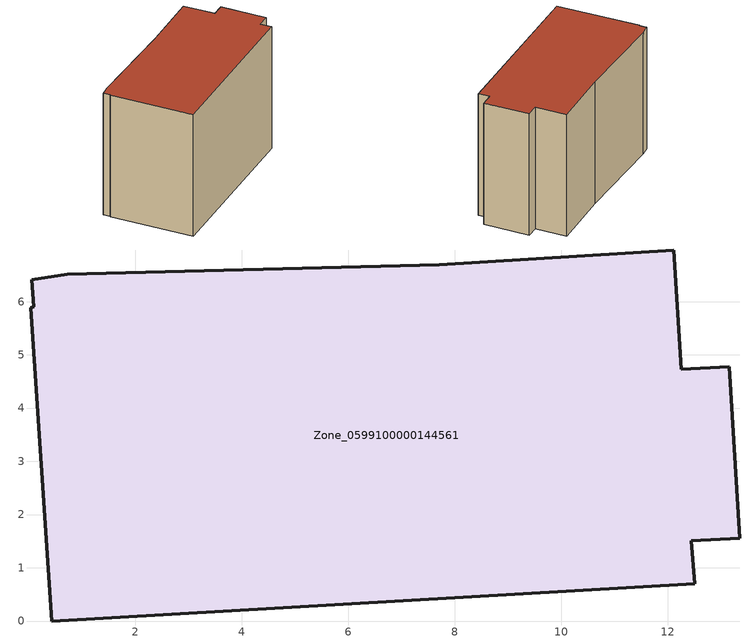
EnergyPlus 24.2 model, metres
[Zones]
Zone_0599100000144561
 floor ground (C_G): 0.72,6.52 7.71,6.69 12.12,6.97 12.26,4.73 13.16,4.78 13.36,1.56 12.45,1.51 12.51,0.7 0.43,0 0.03,5.89 0.1,5.91 0.06,6.41 z0
 wall outside (C_F): 0.43,0 12.51,0.7 12.45,1.51 13.36,1.56 13.16,4.78 12.26,4.73 12.12,6.97 7.71,6.69 0.72,6.52 0.06,6.41 0.1,5.91 0.03,5.89 0.43,0 z0:9.16
 roof outside (C_R): 0.72,6.52 0.06,6.41 0.1,5.91 0.03,5.89 0.43,0 12.51,0.7 12.45,1.51 13.36,1.56 13.16,4.78 12.26,4.73 12.12,6.97 7.71,6.69 z9.16
[BUILDING]
Pand.0599100000144561: North Axis=0; Terrain=City; Loads Convergence Tolerance Value=0.04; Temperature Convergence Tolerance Value=0.4; Solar Distribution=FullExterior; Maximum Number of Warmup Days=25; Minimum Number of Warmup Days=1
[Site:Location]
Rotterdam.The.Hague.AP_ZH_NLD Design_Conditions: Latitude=51.96; Longitude=4.45; Time Zone=1; Elevation=-4.5
[SITE:GROUNDTEMPERATURE:BUILDINGSURFACE]
18, 18, 18, 18, 18, 18, 18, 18, 18, 18, 18, 18
[MATERIAL] Thermal Absorptance=0.9; Solar Absorptance=0.7; Visible Absorptance=0.7
Name | Roughness | Thickness | Conductivity | Density | Specific Heat
G.TI.1946 | MediumSmooth | 0.15 | 1 | 540 | 1210
F.TI.1946 | Rough | 0.3 | 0.857143 | 1920 | 840
R.TI.1946 | MediumRough | 0.2 | 0.1 | 1500 | 1000
[CONSTRUCTION]
C_G: G.TI.1946
C_F: F.TI.1946
C_R: R.TI.1946
[ZONE]
Zone_0599100000144561: Type=1; Multiplier=1; Ceiling Height=Autocalculate; Volume=Autocalculate; Floor Area=autocalculate; Part of Total Floor Area=Yes
[ZONEINFILTRATION:DESIGNFLOWRATE]
Infil_Zone_0599100000144561: Zone or ZoneList or Space or SpaceList=Zone_0599100000144561; Schedule=AlwaysOn; Design Flow Rate Calculation Method=Flow/Area; Flow Rate per Floor Area=0.003; Constant Term Coefficient=1; Temperature Term Coefficient=0; Velocity Term Coefficient=0; Velocity Squared Term Coefficient=0
[HVACTEMPLATE:ZONE:IDEALLOADSAIRSYSTEM]
Zone_0599100000144561: Maximum Heating Supply Air Temperature=50; Minimum Cooling Supply Air Temperature=13; Maximum Heating Supply Air Humidity Ratio=0.0156; Minimum Cooling Supply Air Humidity Ratio=0.0077; Heating Limit=NoLimit; Cooling Limit=NoLimit; Dehumidification Control Type=ConstantSensibleHeatRatio; Cooling Sensible Heat Ratio=0.7; Dehumidification Setpoint=60; Humidification Control Type=None; Humidification Setpoint=30; Outdoor Air Method=None; Outdoor Air Flow Rate per Person=0.00944; Outdoor Air Flow Rate per Zone Floor Area=0; Outdoor Air Flow Rate per Zone=0; Demand Controlled Ventilation Type=None; Outdoor Air Economizer Type=NoEconomizer; Heat Recovery Type=None; Sensible Heat Recovery Effectiveness=0.7; Latent Heat Recovery Effectiveness=0.65
[ZONECONTROL:THERMOSTAT]
ThermostatControl_Zone_0599100000144561: Zone or ZoneList=Zone_0599100000144561; Control Type Schedule=DualSetpointControlType; Control 1=Thermostat_Zone_0599100000144561; Temperature Difference Between Cutout And Setpoint=0
[THERMOSTATSETPOINT:DUALSETPOINT]
Thermostat_Zone_0599100000144561: Heating Setpoint Temperature Schedule=HeatingSetpoint_Zone_0599100000144561; Cooling Setpoint Temperature Schedule=CoolingSetpoint_Zone_0599100000144561
[SCHEDULE:COMPACT]
HeatingSetpoint_Zone_0599100000144561: Through: 12/31, For: AllDays, Until: 24:00, 21
CoolingSetpoint_Zone_0599100000144561: Through: 12/31, For: AllDays, Until: 24:00, 24
DualSetpointControlType: Through: 12/31, For: AllDays, Until: 24:00, 4
AlwaysOn: Through: 12/31, For: AllDays, Until: 24:00, 1
